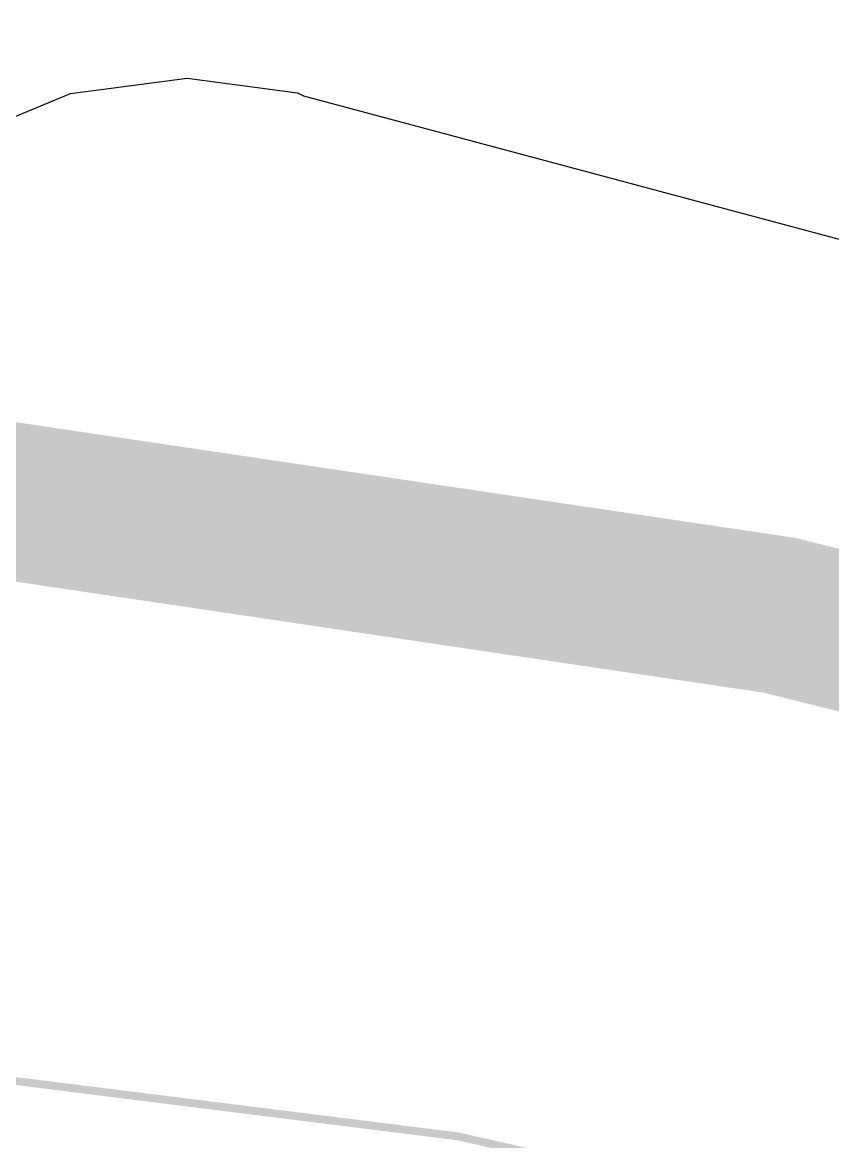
# Model space of a CAD drawing. Header units: inches. Extents: x -7 to 348, y -14 to 159.
# Drawn here: x 37.519 to 38.822, y 33.332 to 35.132 of the extents above; entities that cross this region are included whole.
import ezdxf

# ---------------------------------------------------------------- set-up
doc = ezdxf.new("R2010")
doc.units = ezdxf.units.IN
for name, color, linetype in [('Dimension', 6, 'Continuous'), ('Fabrication', 76, 'Continuous'), ('Mechanical 4', 56, 'Continuous'), ('Top Layer', 1, 'Continuous'), ('Top Overlay', 2, 'Continuous')]:
    doc.layers.add(name, color=color, linetype=linetype)

msp = doc.modelspace()

# ---------------------------------------------------------------- linework, layer by layer
at = {"layer": 'Dimension', "const_width": 0.254}
for points in [[(58.31, 19.467, 1), (13.31, 19.467, 1)], [(54.5603, 19.4669, 1), (17.0603, 19.4669, 1)]]:
    msp.add_lwpolyline(points, format="xyb", close=True, dxfattribs=at)
at = {"layer": 'Fabrication', "const_width": 0.0127}
for points in [[(21.8463, 25.0261, -0.366777), (38.9247, 34.2228)], [(21.8463, 25.0261, -0.366777), (38.9247, 34.2228)], [(21.8463, 25.0261, -0.366777), (38.9247, 34.2228)], [(21.8463, 25.0261, -0.366777), (38.9247, 34.2228)], [(22.3945, 23.55, -0.436929), (40.8304, 32.6188)], [(22.3945, 23.55, -0.436929), (40.8304, 32.6188)]]:
    msp.add_lwpolyline(points, format="xyb", dxfattribs=at)
at = {"layer": 'Mechanical 4', "const_width": 0.0127}
for points in [[(50.811, 19.55, 1), (20.811, 19.55, 1)], [(50.811, 19.55, 1), (20.811, 19.55, 1)], [(50.811, 19.55, 1), (20.811, 19.55, 1)], [(50.811, 19.55, 1), (20.811, 19.55, 1)], [(50.8248, 19.5385, 1), (20.8248, 19.5385, 1)], [(50.8248, 19.5385, 1), (20.8248, 19.5385, 1)], [(50.8248, 19.5385, 1), (20.8248, 19.5385, 1)], [(50.8248, 19.5385, 1), (20.8248, 19.5385, 1)]]:
    msp.add_lwpolyline(points, format="xyb", close=True, dxfattribs=at)
at = {"layer": 'Top Layer'}
for p, q in [((37.5962, 35.0174), (37.784, 35.0421)), ((37.784, 35.0421), (37.9613, 35.0188)), ((37.9613, 35.0188), (37.9709, 35.014)), ((37.4212, 34.9449), (37.5962, 35.0174)), ((37.9709, 35.014), (41.3569, 34.1068))]:
    msp.add_line(p, q, dxfattribs=at)
at = {"layer": 'Top Layer', "const_width": 2.032}
msp.add_lwpolyline([(23.9597, 38.6755, -0.53877), (58.0622, 22.8854)], format="xyb", dxfattribs=at)
at = {"layer": 'Top Overlay', "const_width": 0.254}
msp.add_lwpolyline([(50.8104, 19.4669, 1), (20.8103, 19.4669, 1)], format="xyb", close=True, dxfattribs=at)

doc.saveas('drawing.dxf')
